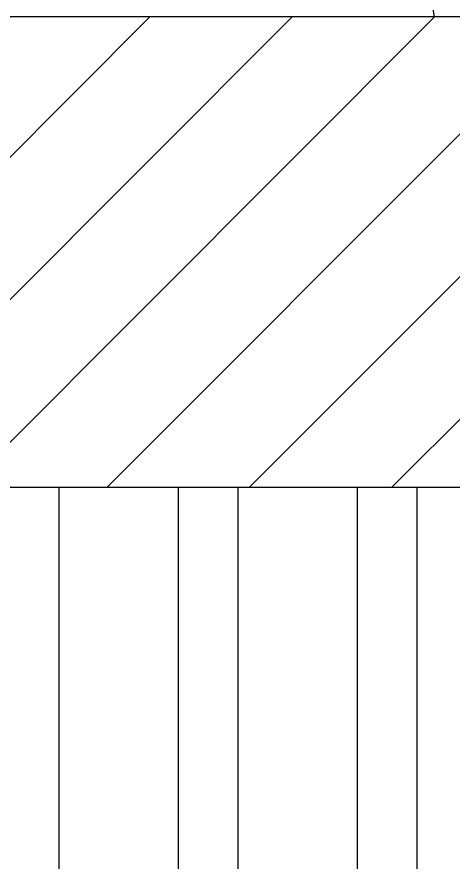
# Model space of a CAD drawing. Header units: millimetres. Extents: x 1417 to 35090, y -5751 to 14938.
# Drawn here: x 4891 to 5263, y -3594 to -2875 of the extents above; entities that cross this region are included whole.
import ezdxf

# ---------------------------------------------------------------- set-up
doc = ezdxf.new("R2010")
doc.units = ezdxf.units.MM

msp = doc.modelspace()

# ---------------------------------------------------------------- linework, layer by layer
for p, q in [((5247.17, -2875.36), (5197.17, -2575.36)), ((10872.17, -2875.36), (4872.17, -2875.36)), ((4872.17, -3275.36), (10872.17, -3275.36))]:
    msp.add_line(p, q)
at = {"color": 6, "linetype": 'Continuous'}
for p, q in [((4472.17, -3408), (5004.81, -2875.36)), ((4472.17, -3529.24), (5126.05, -2875.36)), ((4472.17, -3650.47), (5247.28, -2875.36)), ((4968.52, -3275.36), (5368.52, -2875.36)), ((5089.75, -3275.36), (5489.75, -2875.36)), ((5210.98, -3275.36), (5610.98, -2875.36))]:
    msp.add_line(p, q, dxfattribs=at)
at = {"linetype": 'Continuous'}
for p, q in [((4927.6, -5750.87), (4927.6, -3275.36)), ((5029.2, -5750.87), (5029.2, -3275.36)), ((5080, -5750.87), (5080, -3275.36)), ((5181.6, -5750.87), (5181.6, -3275.36)), ((5232.4, -5750.87), (5232.4, -3275.36))]:
    msp.add_line(p, q, dxfattribs=at)

doc.saveas('drawing.dxf')
